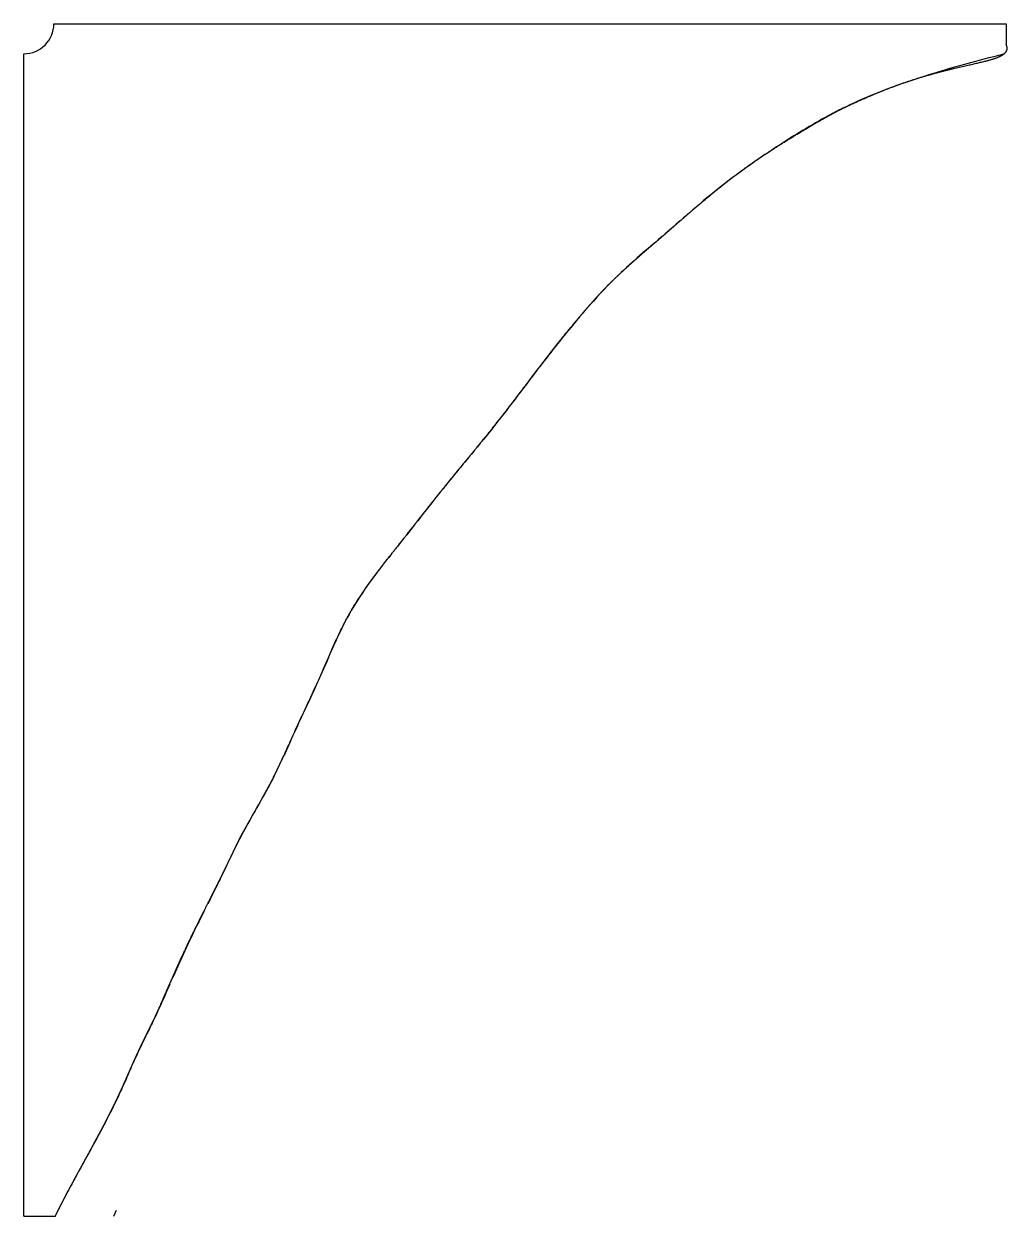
# Model space of a CAD drawing. Header units: millimetres. Extents: x 3 to 107, y 69 to 195.
import ezdxf

# ---------------------------------------------------------------- set-up
doc = ezdxf.new("R2010")
doc.units = ezdxf.units.MM
doc.layers.get('0').update_dxf_attribs({"linetype": 'CONTINUOUS'})

msp = doc.modelspace()

# ---------------------------------------------------------------- linework, layer by layer
for p, q in [((6.3, 195.08), (107.03, 195.08)), ((107.03, 195.08), (107.03, 192.88)), ((3.13, 68.97), (3.13, 191.9)), ((6.69, 69.45), (6.7, 69.45)), ((12.64, 68.98), (12.93, 69.6)), ((3.13, 68.97), (3.3, 68.97)), ((3.3, 68.97), (6.47, 68.97))]:
    msp.add_line(p, q)
msp.add_arc((3.13, 195.08), 3.17, -90, 0)
for points, degree in [([(6.47, 68.97), (6.47, 68.99), (6.49, 69.04), (6.56, 69.19), (6.73, 69.54), (7.07, 70.2), (7.49, 71.01), (7.96, 71.91), (8.44, 72.8), (8.9, 73.65), (9.34, 74.45), (9.77, 75.24), (10.22, 76.06), (10.71, 76.95), (11.23, 77.92), (11.77, 78.96), (12.31, 80.01), (12.8, 81), (13.23, 81.89), (13.58, 82.66), (13.88, 83.35), (14.18, 84.03), (14.5, 84.78), (14.9, 85.66), (15.35, 86.63), (15.82, 87.62), (16.26, 88.52), (16.62, 89.25), (16.88, 89.77), (17.07, 90.17), (17.27, 90.61), (17.54, 91.22), (17.92, 92.08), (18.4, 93.18), (18.97, 94.46), (19.59, 95.85), (20.24, 97.26), (20.88, 98.62), (21.5, 99.89), (22.08, 101.06), (22.63, 102.14), (23.14, 103.16), (23.63, 104.11), (24.09, 105.03), (24.51, 105.9), (24.89, 106.69), (25.23, 107.4), (25.52, 108.01), (25.78, 108.55), (26.05, 109.1), (26.38, 109.71), (26.8, 110.44), (27.29, 111.31), (27.85, 112.28), (28.43, 113.32), (29, 114.37), (29.53, 115.38), (30, 116.35), (30.44, 117.27), (30.85, 118.17), (31.26, 119.09), (31.7, 120.05), (32.17, 121.07), (32.67, 122.15), (33.2, 123.28), (33.74, 124.44), (34.27, 125.6), (34.78, 126.75), (35.27, 127.88), (35.74, 128.98), (36.22, 130.06), (36.72, 131.11), (37.26, 132.16), (37.85, 133.22), (38.52, 134.28), (39.24, 135.34), (40.01, 136.41), (40.82, 137.48), (41.65, 138.55), (42.47, 139.59), (43.28, 140.62), (44.07, 141.62), (44.83, 142.6), (45.58, 143.56), (46.33, 144.5), (47.07, 145.43), (47.82, 146.36), (48.58, 147.3), (49.35, 148.23), (50.14, 149.19), (50.94, 150.15), (51.74, 151.13), (52.55, 152.13), (53.35, 153.13), (54.14, 154.15), (54.92, 155.17), (55.7, 156.19), (56.46, 157.2), (57.2, 158.18), (57.93, 159.14), (58.64, 160.07), (59.33, 160.96), (60, 161.8), (60.65, 162.59), (61.26, 163.33), (61.85, 164.02), (62.4, 164.67), (62.93, 165.27), (63.43, 165.84), (63.94, 166.41), (64.48, 166.99), (65.09, 167.62), (65.8, 168.31), (66.61, 169.06), (67.5, 169.86), (68.41, 170.66), (69.27, 171.41), (70.05, 172.07), (70.7, 172.63), (71.23, 173.1), (71.71, 173.51), (72.2, 173.94), (72.77, 174.44), (73.45, 175.03), (74.24, 175.7), (75.12, 176.44), (76.05, 177.21), (77.01, 177.99), (77.98, 178.76), (78.97, 179.5), (79.99, 180.24), (81.05, 180.97), (82.16, 181.7), (83.32, 182.44), (84.5, 183.17), (85.65, 183.85), (86.69, 184.47), (87.59, 184.99), (88.3, 185.39), (88.84, 185.69), (89.27, 185.91), (89.72, 186.13), (90.3, 186.41), (91.11, 186.79), (92.16, 187.26), (93.45, 187.81), (94.95, 188.4), (96.59, 188.99), (98.3, 189.53), (100.02, 190), (101.67, 190.41), (103.19, 190.75), (104.52, 191.05), (105.62, 191.33), (106.45, 191.64), (106.98, 191.98), (107.16, 192.31), (107.15, 192.58), (107.08, 192.78), (107.03, 192.88)], 5), ([(88.55, 185.53), (86.73, 184.57), (84.99, 183.51), (83.25, 182.39)], 3), ([(89.93, 186.23), (89.46, 186), (89, 185.77), (88.55, 185.53)], 3), ([(72.37, 174.09), (71.74, 173.54), (71.12, 173), (70.5, 172.47)], 3), ([(66.02, 168.51), (65.19, 167.71), (64.55, 167.07), (63.36, 165.76)], 3), ([(63.36, 165.76), (62.55, 164.86), (61.77, 163.95), (61, 163.01)], 3), ([(42.75, 139.95), (42.65, 139.82), (42.54, 139.68), (42.44, 139.55)], 3), ([(26.45, 109.82), (26.1, 109.16), (25.77, 108.51), (25.44, 107.85)], 3), ([(25.44, 107.85), (24.87, 106.7), (24.34, 105.56), (23.81, 104.48)], 3), ([(23.81, 104.48), (23.72, 104.3), (23.12, 103.08), (22.58, 102)], 3), ([(20.32, 97.42), (19.82, 96.34), (19.43, 95.47), (18.88, 94.21)], 3), ([(18.57, 93.5), (18.09, 92.4), (17.74, 91.63), (17.3, 90.68)], 3), ([(17.3, 90.68), (17.1, 90.24), (16.9, 89.82), (16.69, 89.39)], 3)]:
    msp.add_open_spline(points, degree=degree)
for points, knots in [([(106.75, 191.87), (105.36, 191.52), (103.98, 191.16), (101.21, 190.4), (99.82, 189.99), (98.44, 189.55)], [0, 0, 0, 0, 0.4297096, 0.4297096, 0.8651555, 0.8651555, 0.8651555, 0.8651555]), ([(98.44, 189.55), (97, 189.1), (95.57, 188.61), (91.92, 187.2), (90.47, 186.49), (89.93, 186.23)], [0, 0, 0, 0, 0.453388, 0.453388, 1.176274, 1.176274, 1.176274, 1.176274]), ([(83.25, 182.39), (82.79, 182.09), (81.45, 181.23), (78.74, 179.3), (77.63, 178.48), (76.56, 177.62)], [0, 0, 0, 0, 0.1656786, 0.1656786, 0.2828115, 0.2828115, 0.2828115, 0.2828115]), ([(76.56, 177.62), (75.5, 176.78), (74.48, 175.92), (73.09, 174.71), (72.73, 174.4), (72.37, 174.09)], [0, 0, 0, 0, 0.4062488, 0.4062488, 0.5487957, 0.5487957, 0.5487957, 0.5487957]), ([(70.5, 172.47), (69.79, 171.85), (69.04, 171.22), (67.51, 169.89), (66.76, 169.22), (66.02, 168.51)], [0, 0, 0, 0, 0.2837967, 0.2837967, 0.5794332, 0.5794332, 0.5794332, 0.5794332]), ([(61, 163.01), (60.35, 162.23), (59.72, 161.43), (58.47, 159.83), (57.86, 159.04), (57.24, 158.24)], [0, 0, 0, 0, 0.3060709, 0.3060709, 0.6081341, 0.6081341, 0.6081341, 0.6081341]), ([(57.24, 158.24), (56.41, 157.15), (55.59, 156.06), (53.96, 153.94), (53.14, 152.87), (52.31, 151.83)], [0, 0, 0, 0, 0.411746, 0.411746, 0.8172275, 0.8172275, 0.8172275, 0.8172275]), ([(52.31, 151.83), (51.52, 150.85), (50.66, 149.81), (49.51, 148.42), (49.1, 147.92), (48, 146.58), (47.63, 146.12), (47.46, 145.91)], [0, 0, 0, 0, 0.3761715, 0.3761715, 0.5795221, 0.5795221, 0.9233879, 0.9233879, 0.9233879, 0.9233879]), ([(47.46, 145.91), (46.65, 144.92), (45.87, 143.93), (44.29, 141.9), (43.53, 140.92), (42.75, 139.95)], [0, 0, 0, 0, 0.3844495, 0.3844495, 0.7623503, 0.7623503, 0.7623503, 0.7623503]), ([(41.93, 138.92), (41.36, 138.2), (40.77, 137.46), (39.32, 135.51), (38.5, 134.31), (37.76, 133.03)], [0.1273592, 0.1273592, 0.1273592, 0.1273592, 0.3865134, 0.3865134, 0.7993729, 0.7993729, 0.7993729, 0.7993729]), ([(37.76, 133.03), (37.13, 131.95), (36.6, 130.86), (35.58, 128.63), (35.13, 127.56), (34.69, 126.56)], [0, 0, 0, 0, 0.3749938, 0.3749938, 0.7260476, 0.7260476, 0.7260476, 0.7260476]), ([(34.69, 126.56), (34.2, 125.44), (33.68, 124.31), (32.65, 122.11), (32.11, 120.96), (31.59, 119.81)], [0, 0, 0, 0, 0.3655675, 0.3655675, 0.7406264, 0.7406264, 0.7406264, 0.7406264]), ([(31.59, 119.81), (31.19, 118.93), (30.81, 118.09), (30.06, 116.47), (29.67, 115.65), (29.26, 114.87)], [0, 0, 0, 0, 0.2884497, 0.2884497, 0.5629537, 0.5629537, 0.5629537, 0.5629537]), ([(29.26, 114.87), (28.84, 114.07), (28.32, 113.15), (27.5, 111.72), (26.93, 110.72), (26.45, 109.82)], [0, 0, 0, 0, 0.2694607, 0.2694607, 0.5417207, 0.5417207, 0.5417207, 0.5417207]), ([(22.25, 101.36), (22.19, 101.24), (22.13, 101.12), (21.47, 99.8), (20.89, 98.63), (20.32, 97.42)], [0.06997785, 0.06997785, 0.06997785, 0.06997785, 0.07731224, 0.07731224, 0.16162388, 0.16162388, 0.16162388, 0.16162388]), ([(16.69, 89.39), (16.48, 88.95), (16.26, 88.5), (15.56, 87.07), (15.14, 86.19), (14.72, 85.25)], [0.1432207, 0.1432207, 0.1432207, 0.1432207, 0.2895953, 0.2895953, 0.5908567, 0.5908567, 0.5908567, 0.5908567]), ([(14.72, 85.25), (14.48, 84.72), (14.17, 84.02), (13.9, 83.39), (13.59, 82.68), (13.36, 82.19)], [0, 0, 0, 0, 0.1741392, 0.1741392, 0.3149823, 0.3149823, 0.3149823, 0.3149823]), ([(13.36, 82.19), (12.96, 81.31), (12.53, 80.44), (11.64, 78.7), (11.17, 77.81), (10.7, 76.94)], [0, 0, 0, 0, 0.289838, 0.289838, 0.5878268, 0.5878268, 0.5878268, 0.5878268]), ([(10.7, 76.94), (10.34, 76.28), (9.98, 75.62), (9.25, 74.29), (8.59, 73.09), (8.52, 72.96)], [0, 0, 0, 0, 0.2264054, 0.2264054, 0.4540515, 0.4540515, 0.4540515, 0.4540515]), ([(8.52, 72.96), (8.26, 72.48), (7.91, 71.85), (7.28, 70.67), (6.98, 70.07), (6.69, 69.45)], [0, 0, 0, 0, 0.1640683, 0.1640683, 0.3381009, 0.3381009, 0.3381009, 0.3381009])]:
    msp.add_open_spline(points, degree=3, knots=knots)

doc.saveas('drawing.dxf')
